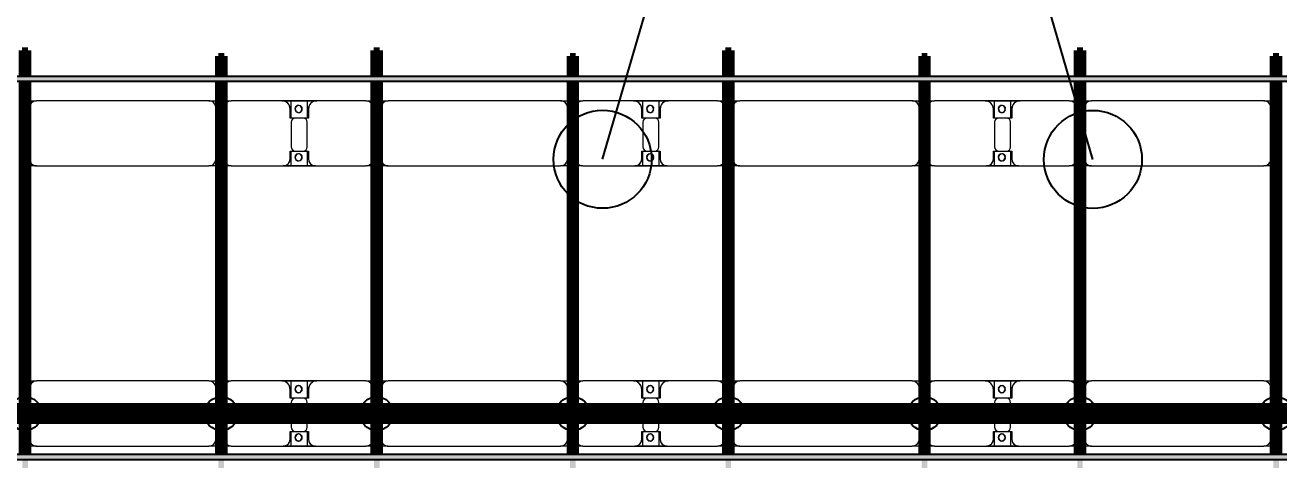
# Model space of a CAD drawing. Header units: millimetres. Extents: x -268744 to 115753, y -96240 to -10461.
# Drawn here: x -149299 to -140349, y -22647 to -19543 of the extents above; entities that cross this region are included whole.
import ezdxf

# ---------------------------------------------------------------- set-up
doc = ezdxf.new("R2010")
doc.units = ezdxf.units.MM
for name, color, linetype, lineweight in [('A-ANNO-DIMS', 211, 'Continuous', 9), ('A-ANNO-DIMS-900', 211, 'Continuous', 9), ('A-GENM', 13, 'Continuous', 9), ('S-BEAM', 12, 'Continuous', 9)]:
    doc.layers.add(name, color=color, linetype=linetype, lineweight=lineweight)
for name, color, linetype in [('GC-BICH NEO', 6, 'Continuous'), ('GC-DAY NEO', 5, 'Continuous'), ('GC-HOP 40x60 GIA CUONG', 1, 'Continuous')]:
    doc.layers.add(name, color=color, linetype=linetype)
doc.styles.add('Trebuchet MS', font='trebuc.ttf', dxfattribs={"width": 0.8, "height": 2700})
doc.dimstyles.new('Arc_Length_-_3mm_Trebuchet_MS_3', dxfattribs={"dimscale": 304.8, "dimtxt": 2783.567448, "dimasz": 2.952756, "dimexe": 4.429134, "dimexo": 4.429134, "dimgap": 0.885827, "dimtad": 1, "dimdec": 0, "dimrnd": 10, "dimzin": 0, "dimdsep": 46, "dimtxsty": 'Trebuchet MS', "dimblk1": 'OBLIQUE', "dimblk2": 'OBLIQUE', "dimsah": 1, "dimcen": 0.09, "dimdle": 2.952756, "dimazin": 0, "dimtfac": 1, "dimtdec": 4, "dimtix": 1, "dimtmove": 0, "dimatfit": 3, "dimfxl": 1, "dimtvp": 1, "dimtfill": 1, "dimtolj": 1, "dimtzin": 0, "dimarcsym": 2})

# ---------------------------------------------------------------- blocks, each defined once
blk = doc.blocks.new('Dầm C52 - Hộp 40x60-104813-KHUNG KẾT CẤU BÈ PIN 1')
at = {"layer": 'S-BEAM', "lineweight": 25}
blk.add_hatch(color=4, dxfattribs=at).paths.add_polyline_path([(-145811, -20), (145811, -20), (145811, 20), (-145811, 20)])
at = {"layer": 'S-BEAM', "color": 4, "lineweight": 25}
for p, q in [((-145811, 20), (145811, 20)), ((145811, -20), (-145811, -20))]:
    blk.add_line(p, q, dxfattribs=at)
blk = doc.blocks.new('Dầm C52 - Hộp 40x60-V24-KHUNG KẾT CẤU BÈ PIN 1')
at = {"layer": 'S-BEAM', "lineweight": 25}
blk.add_hatch(color=4, dxfattribs=at).paths.add_polyline_path([(-145811, -20), (145811, -20), (145811, 20), (-145811, 20)])
at = {"layer": 'S-BEAM', "color": 4, "lineweight": 25}
for p, q in [((-145811, 20), (145811, 20)), ((145811, -20), (-145811, -20))]:
    blk.add_line(p, q, dxfattribs=at)
blk = doc.blocks.new('Dầm C52 - Dầm C52-V2-KHUNG KẾT CẤU BÈ PIN 1')
at = {"layer": 'S-BEAM', "lineweight": 140}
h = blk.add_hatch(color=1, dxfattribs=at)
h.paths.add_polyline_path([(-25480.9, 20), (-25480.9, -20), (-25440.9, -20), (-25440.9, 20)])
h.paths.add_polyline_path([(-25400.9, 20), (-25400.9, -20), (-19440.9, -20), (-19443, 20), (-24983.5, 20)])
h.paths.add_polyline_path([(-19400.9, 20), (-19400.9, -20), (-13440.9, -20), (-13440.9, 20), (-18519.6, 20)])
h.paths.add_polyline_path([(-13400.9, -20), (-7440.9, -20), (-7440.9, 20), (-13400.9, 20)])
h.paths.add_polyline_path([(-7400.9, 20), (-7400.9, -20), (-1440.9, -20), (-1440.9, 20), (-6515.3, 20)])
h.paths.add_polyline_path([(-1400.9, 20), (-1400.9, -20), (4559.1, -20), (4559.1, 20), (-974.9, 20)])
h.paths.add_polyline_path([(4599.1, -20), (10559.1, -20), (10559.1, 20), (4599.1, 20)])
h.paths.add_polyline_path([(10599.1, -20), (16559.1, -20), (16559.1, 20), (10599.1, 20)])
h.paths.add_polyline_path([(16599.1, 20), (16599.1, -20), (22559.1, -20), (22559.1, 20), (17493.2, 20)])
h.paths.add_polyline_path([(22599.1, 20), (22599.1, -20), (25259.1, -20), (25259.1, 20), (23033.7, 20)])
h.paths.add_polyline_path([(25299.1, -20), (25480.9, -20), (25480.9, 20), (25299.1, 20)])
at = {"layer": 'S-BEAM', "color": 1, "lineweight": 140}
for p, q in [((22599.1, 20), (25259.1, 20)), ((25299.1, 20), (25480.9, 20)), ((25480.9, 20), (25480.9, -20)), ((25259.1, -20), (22599.1, -20)), ((25480.9, -20), (25299.1, -20))]:
    blk.add_line(p, q, dxfattribs=at)
blk = doc.blocks.new('Dầm C52 - Dầm C52-102503-KHUNG KẾT CẤU BÈ PIN 1')
at = {"layer": 'S-BEAM', "lineweight": 140}
h = blk.add_hatch(color=1, dxfattribs=at)
h.paths.add_polyline_path([(-25480.9, 20), (-25480.9, -20), (-25440.9, -20), (-25440.9, 20)])
h.paths.add_polyline_path([(-25400.9, 20), (-25400.9, -20), (-19440.9, -20), (-19443, 20), (-24983.5, 20)])
h.paths.add_polyline_path([(-19400.9, 20), (-19400.9, -20), (-13440.9, -20), (-13440.9, 20), (-17596.2, 20)])
h.paths.add_polyline_path([(-13400.9, -20), (-7440.9, -20), (-7440.9, 20), (-13400.9, 20)])
h.paths.add_polyline_path([(-7400.9, -20), (-1440.9, -20), (-1440.9, 20), (-7400.9, 20)])
h.paths.add_polyline_path([(-1400.9, -20), (4559.1, -20), (4559.1, 20), (-1400.9, 20)])
h.paths.add_polyline_path([(4599.1, -20), (10559.1, -20), (10559.1, 20), (4599.1, 20)])
h.paths.add_polyline_path([(10599.1, 20), (10599.1, -20), (16559.1, -20), (16559.1, 20), (11952.8, 20)])
h.paths.add_polyline_path([(16599.1, -20), (22559.1, -20), (22559.1, 20), (16599.1, 20)])
h.paths.add_polyline_path([(22599.1, -20), (25259.1, -20), (25259.1, 20), (22599.1, 20)])
h.paths.add_polyline_path([(25299.1, -20), (25441.8, -20), (25441.8, 20), (25299.1, 20)])
at = {"layer": 'S-BEAM', "color": 1, "lineweight": 140}
for p, q in [((22599.1, 20), (25259.1, 20)), ((25299.1, 20), (25441.8, 20)), ((25441.8, 20), (25441.8, -20)), ((25259.1, -20), (22599.1, -20)), ((25441.8, -20), (25299.1, -20))]:
    blk.add_line(p, q, dxfattribs=at)
blk = doc.blocks.new('Dai phao do pin - DẢI PHAO ĐỠ PIN-V53-KHUNG KẾT CẤU BÈ PIN 1')
at = {"layer": 'A-GENM', "color": 7}
for p, q in [((31947.6, 241.6), (32009.7, 241.6)), ((31947.6, 241.6), (32009.7, 241.6)), ((31959.7, 191.6), (31959.7, -173.4)), ((33240.3, 241.6), (32009.7, 241.6)), ((33240.3, 241.6), (33307.6, 241.6)), ((33240.3, 241.6), (33307.6, 241.6)), ((33290.3, -173.4), (33290.3, 191.6)), ((33347.6, 241.6), (33399.7, 241.6)), ((33347.6, 241.6), (33399.7, 241.6)), ((33349.7, 191.6), (33349.7, -173.4)), ((33759.7, 241.6), (33399.7, 241.6)), ((33759.7, 241.6), (33942.2, 241.6)), ((33942.2, 241.6), (33759.7, 241.6)), ((33819.7, 118.2), (33819.7, 181.6)), ((33827.8, 241.6), (34010.3, 241.6)), ((33827.8, 116.2), (33827.8, 241.6)), ((34010.3, 241.6), (33827.8, 241.6)), ((33942.2, 241.6), (33942.2, 116.2)), ((33950.3, 181.6), (33950.3, 118.2)), ((34360.3, 241.6), (34010.3, 241.6)), ((34360.3, 241.6), (34417.6, 241.6)), ((34360.3, 241.6), (34417.6, 241.6)), ((34410.3, -173.4), (34410.3, 191.6)), ((34457.6, 241.6), (34519.7, 241.6)), ((34457.6, 241.6), (34519.7, 241.6)), ((34469.7, 191.6), (34469.7, -173.4)), ((35750.3, 241.6), (34519.7, 241.6)), ((35750.3, 241.6), (35817.6, 241.6)), ((35750.3, 241.6), (35817.6, 241.6)), ((35800.3, -173.4), (35800.3, 191.6)), ((35857.6, 241.6), (35909.7, 241.6)), ((35857.6, 241.6), (35909.7, 241.6)), ((35859.7, 191.6), (35859.7, -173.4)), ((36269.7, 241.6), (35909.7, 241.6)), ((36269.7, 241.6), (36452.2, 241.6)), ((36452.2, 241.6), (36269.7, 241.6)), ((36329.7, 118.2), (36329.7, 181.6)), ((36337.8, 241.6), (36520.3, 241.6)), ((36337.8, 116.2), (36337.8, 241.6)), ((36520.3, 241.6), (36337.8, 241.6)), ((36452.2, 241.6), (36452.2, 116.2)), ((36460.3, 181.6), (36460.3, 118.2)), ((36870.3, 241.6), (36520.3, 241.6)), ((36870.3, 241.6), (36927.6, 241.6)), ((36870.3, 241.6), (36927.6, 241.6)), ((36920.3, -173.4), (36920.3, 191.6)), ((36967.6, 241.6), (37029.7, 241.6)), ((36967.6, 241.6), (37029.7, 241.6)), ((36979.7, 191.6), (36979.7, -173.4)), ((38260.3, 241.6), (37029.7, 241.6)), ((38260.3, 241.6), (38327.6, 241.6)), ((38260.3, 241.6), (38327.6, 241.6)), ((38310.3, -173.4), (38310.3, 191.6)), ((38367.6, 241.6), (38419.7, 241.6)), ((38367.6, 241.6), (38419.7, 241.6)), ((38369.7, 191.6), (38369.7, -173.4)), ((38779.7, 241.6), (38419.7, 241.6)), ((38779.7, 241.6), (38962.2, 241.6)), ((38962.2, 241.6), (38779.7, 241.6)), ((38839.7, 118.2), (38839.7, 181.6)), ((38847.8, 241.6), (39030.3, 241.6)), ((38847.8, 116.2), (38847.8, 241.6)), ((39030.3, 241.6), (38847.8, 241.6)), ((38962.2, 241.6), (38962.2, 116.2)), ((38970.3, 181.6), (38970.3, 118.2)), ((39380.3, 241.6), (39030.3, 241.6)), ((39380.3, 241.6), (39437.6, 241.6)), ((39380.3, 241.6), (39437.6, 241.6)), ((39430.3, -173.4), (39430.3, 191.6)), ((39477.6, 241.6), (39539.7, 241.6)), ((39477.6, 241.6), (39539.7, 241.6)), ((39489.7, 191.6), (39489.7, -173.4)), ((40770.3, 241.6), (39539.7, 241.6)), ((40770.3, 241.6), (40837.6, 241.6)), ((40770.3, 241.6), (40837.6, 241.6)), ((40820.3, -173.4), (40820.3, 191.6)), ((33912.2, 118.2), (33819.7, 118.2)), ((33950.3, 118.2), (33857.8, 118.2)), ((36422.2, 118.2), (36329.7, 118.2)), ((36460.3, 118.2), (36367.8, 118.2)), ((38932.2, 118.2), (38839.7, 118.2)), ((38970.3, 118.2), (38877.8, 118.2)), ((33827.8, 88.2), (33827.8, -88.2)), ((33942.2, -88.2), (33942.2, 88.2)), ((36337.8, 88.2), (36337.8, -88.2)), ((36452.2, -88.2), (36452.2, 88.2)), ((38847.8, 88.2), (38847.8, -88.2)), ((38962.2, -88.2), (38962.2, 88.2)), ((33819.7, -173.4), (33819.7, -118.2)), ((33819.7, -118.2), (33912.2, -118.2)), ((33827.8, -223.4), (33827.8, -116.2)), ((33857.8, -118.2), (33950.3, -118.2)), ((33942.2, -116.2), (33942.2, -223.4)), ((33950.3, -118.2), (33950.3, -173.4)), ((36329.7, -173.4), (36329.7, -118.2)), ((36329.7, -118.2), (36422.2, -118.2)), ((36337.8, -223.4), (36337.8, -116.2)), ((36367.8, -118.2), (36460.3, -118.2)), ((36452.2, -116.2), (36452.2, -223.4)), ((36460.3, -118.2), (36460.3, -173.4)), ((38839.7, -173.4), (38839.7, -118.2)), ((38839.7, -118.2), (38932.2, -118.2)), ((38847.8, -223.4), (38847.8, -116.2)), ((38877.8, -118.2), (38970.3, -118.2)), ((38962.2, -116.2), (38962.2, -223.4)), ((38970.3, -118.2), (38970.3, -173.4)), ((32009.7, -223.4), (31947.6, -223.4)), ((32009.7, -223.4), (31947.6, -223.4)), ((32009.7, -223.4), (33240.3, -223.4)), ((33307.6, -223.4), (33240.3, -223.4)), ((33307.6, -223.4), (33240.3, -223.4)), ((33399.7, -223.4), (33347.6, -223.4)), ((33399.7, -223.4), (33347.6, -223.4)), ((33399.7, -223.4), (33769.7, -223.4)), ((33942.2, -223.4), (33769.7, -223.4)), ((33769.7, -223.4), (33942.2, -223.4)), ((34000.3, -223.4), (33827.8, -223.4)), ((33827.8, -223.4), (34000.3, -223.4)), ((34000.3, -223.4), (34360.3, -223.4)), ((34417.6, -223.4), (34360.3, -223.4)), ((34417.6, -223.4), (34360.3, -223.4)), ((34519.7, -223.4), (34457.6, -223.4)), ((34519.7, -223.4), (34457.6, -223.4)), ((34519.7, -223.4), (35750.3, -223.4)), ((35817.6, -223.4), (35750.3, -223.4)), ((35817.6, -223.4), (35750.3, -223.4)), ((35909.7, -223.4), (35857.6, -223.4)), ((35909.7, -223.4), (35857.6, -223.4)), ((35909.7, -223.4), (36279.7, -223.4)), ((36452.2, -223.4), (36279.7, -223.4)), ((36279.7, -223.4), (36452.2, -223.4)), ((36510.3, -223.4), (36337.8, -223.4)), ((36337.8, -223.4), (36510.3, -223.4)), ((36510.3, -223.4), (36870.3, -223.4)), ((36927.6, -223.4), (36870.3, -223.4)), ((36927.6, -223.4), (36870.3, -223.4)), ((37029.7, -223.4), (36967.6, -223.4)), ((37029.7, -223.4), (36967.6, -223.4)), ((37029.7, -223.4), (38260.3, -223.4)), ((38327.6, -223.4), (38260.3, -223.4)), ((38327.6, -223.4), (38260.3, -223.4)), ((38419.7, -223.4), (38367.6, -223.4)), ((38419.7, -223.4), (38367.6, -223.4)), ((38419.7, -223.4), (38789.7, -223.4)), ((38962.2, -223.4), (38789.7, -223.4)), ((38789.7, -223.4), (38962.2, -223.4)), ((39020.3, -223.4), (38847.8, -223.4)), ((38847.8, -223.4), (39020.3, -223.4)), ((39020.3, -223.4), (39380.3, -223.4)), ((39437.6, -223.4), (39380.3, -223.4)), ((39437.6, -223.4), (39380.3, -223.4)), ((39539.7, -223.4), (39477.6, -223.4)), ((39539.7, -223.4), (39477.6, -223.4)), ((39539.7, -223.4), (40770.3, -223.4)), ((40837.6, -223.4), (40770.3, -223.4)), ((40837.6, -223.4), (40770.3, -223.4))]:
    blk.add_line(p, q, dxfattribs=at)
for centre, radius, start, end in [((32009.7, 191.6), 50, 90, 180), ((32009.7, 191.6), 50, 150, 180), ((32009.7, 191.6), 50, 105, 135), ((33240.3, 191.6), 50, 360, 90), ((33240.3, 191.6), 50, 60, 90), ((33240.3, 191.6), 50, 15, 30), ((33399.7, 191.6), 50, 90, 180), ((33399.7, 191.6), 50, 105, 180), ((33759.7, 181.6), 60, 360, 90), ((33759.7, 181.6), 60, 360, 60), ((33878.6, 183.2), 25, 360, 180), ((33878.6, 183.2), 25, 180, 0), ((33878.6, 183.2), 25, 0, 165), ((33881.4, 183.2), 25, 0, 180), ((33881.4, 183.2), 25, 90, 180), ((33881.4, 183.2), 25, 180, 360), ((33881.4, 183.2), 25, 180, 300), ((33878.6, 183.2), 25, 210, 0), ((33881.4, 183.2), 25, 15, 75), ((34010.3, 181.6), 60, 90, 180), ((34010.3, 181.6), 60, 120, 180), ((34360.3, 191.6), 50, 0, 90), ((34360.3, 191.6), 50, 0, 75), ((34519.7, 191.6), 50, 90, 180), ((34519.7, 191.6), 50, 150, 180), ((34519.7, 191.6), 50, 105, 135), ((35750.3, 191.6), 50, 360, 90), ((35750.3, 191.6), 50, 60, 90), ((35750.3, 191.6), 50, 15, 30), ((35909.7, 191.6), 50, 90, 180), ((35909.7, 191.6), 50, 105, 180), ((36269.7, 181.6), 60, 360, 90), ((36269.7, 181.6), 60, 360, 60), ((36388.6, 183.2), 25, 360, 180), ((36388.6, 183.2), 25, 180, 0), ((36388.6, 183.2), 25, 0, 165), ((36391.4, 183.2), 25, 0, 180), ((36391.4, 183.2), 25, 90, 180), ((36391.4, 183.2), 25, 180, 0), ((36391.4, 183.2), 25, 180, 300), ((36388.6, 183.2), 25, 210, 0), ((36391.4, 183.2), 25, 15, 75), ((36520.3, 181.6), 60, 90, 180), ((36520.3, 181.6), 60, 120, 180), ((36870.3, 191.6), 50, 360, 90), ((36870.3, 191.6), 50, 360, 75), ((37029.7, 191.6), 50, 90, 180), ((37029.7, 191.6), 50, 150, 180), ((37029.7, 191.6), 50, 105, 135), ((38260.3, 191.6), 50, 0, 90), ((38260.3, 191.6), 50, 60, 90), ((38260.3, 191.6), 50, 15, 30), ((38419.7, 191.6), 50, 90, 180), ((38419.7, 191.6), 50, 105, 180), ((38779.7, 181.6), 60, 360, 90), ((38779.7, 181.6), 60, 360, 60), ((38898.6, 183.2), 25, 360, 180), ((38898.6, 183.2), 25, 180, 0), ((38898.6, 183.2), 25, 0, 165), ((38901.4, 183.2), 25, 360, 180), ((38901.4, 183.2), 25, 90, 180), ((38901.4, 183.2), 25, 180, 360), ((38901.4, 183.2), 25, 180, 300), ((38898.6, 183.2), 25, 210, 0), ((38901.4, 183.2), 25, 15, 75), ((39030.3, 181.6), 60, 90, 180), ((39030.3, 181.6), 60, 120, 180), ((39380.3, 191.6), 50, 0, 90), ((39380.3, 191.6), 50, 0, 75), ((39539.7, 191.6), 50, 90, 180), ((39539.7, 191.6), 50, 150, 180), ((39539.7, 191.6), 50, 105, 135), ((40770.3, 191.6), 50, 0, 90), ((40770.3, 191.6), 50, 60, 90), ((40770.3, 191.6), 50, 15, 30), ((33857.8, 88.2), 30, 90, 180), ((33881.4, 183.2), 25, 330, 345), ((33912.2, 88.2), 30, 0, 90), ((36367.8, 88.2), 30, 90, 180), ((36391.4, 183.2), 25, 330, 345), ((36422.2, 88.2), 30, 0, 90), ((38877.8, 88.2), 30, 90, 180), ((38901.4, 183.2), 25, 330, 345), ((38932.2, 88.2), 30, 0, 90), ((33857.8, -88.2), 30, 180, 270), ((33912.2, -88.2), 30, 270, 0), ((36367.8, -88.2), 30, 180, 270), ((36422.2, -88.2), 30, 270, 0), ((38877.8, -88.2), 30, 180, 270), ((38932.2, -88.2), 30, 270, 0), ((32009.7, -173.4), 50, 180, 270), ((32009.7, -173.4), 50, 180, 210), ((33240.3, -173.4), 50, 270, 360), ((33240.3, -173.4), 50, 330, 360), ((33399.7, -173.4), 50, 180, 270), ((33399.7, -173.4), 50, 180, 255), ((33769.7, -173.4), 50, 270, 0), ((33769.7, -173.4), 50, 285, 0), ((33878.6, -161.8), 25, 0, 180), ((33878.6, -161.8), 25, 180, 0), ((33878.6, -161.8), 25, 105, 165), ((33878.6, -161.8), 25, 195, 0), ((33881.4, -161.8), 25, 0, 180), ((33881.4, -161.8), 25, 105, 180), ((33881.4, -161.8), 25, 180, 0), ((33881.4, -161.8), 25, 180, 270), ((33878.6, -161.8), 25, 0, 75), ((33881.4, -161.8), 25, 15, 75), ((33881.4, -161.8), 25, 285, 345), ((34000.3, -173.4), 50, 180, 270), ((34000.3, -173.4), 50, 180, 255), ((34360.3, -173.4), 50, 270, 0), ((34360.3, -173.4), 50, 285, 0), ((34519.7, -173.4), 50, 180, 270), ((34519.7, -173.4), 50, 180, 210), ((35750.3, -173.4), 50, 270, 360), ((35750.3, -173.4), 50, 330, 360), ((35909.7, -173.4), 50, 180, 270), ((35909.7, -173.4), 50, 180, 255), ((36279.7, -173.4), 50, 270, 0), ((36279.7, -173.4), 50, 285, 0), ((36388.6, -161.8), 25, 360, 180), ((36388.6, -161.8), 25, 180, 0), ((36388.6, -161.8), 25, 105, 165), ((36388.6, -161.8), 25, 195, 0), ((36391.4, -161.8), 25, 360, 180), ((36391.4, -161.8), 25, 105, 180), ((36391.4, -161.8), 25, 180, 0), ((36391.4, -161.8), 25, 180, 270), ((36388.6, -161.8), 25, 0, 75), ((36391.4, -161.8), 25, 15, 75), ((36391.4, -161.8), 25, 285, 345), ((36510.3, -173.4), 50, 180, 270), ((36510.3, -173.4), 50, 180, 255), ((36870.3, -173.4), 50, 270, 360), ((36870.3, -173.4), 50, 285, 360), ((37029.7, -173.4), 50, 180, 270), ((37029.7, -173.4), 50, 180, 210), ((38260.3, -173.4), 50, 270, 0), ((38260.3, -173.4), 50, 330, 360), ((38419.7, -173.4), 50, 180, 270), ((38419.7, -173.4), 50, 180, 255), ((38789.7, -173.4), 50, 270, 360), ((38789.7, -173.4), 50, 285, 360), ((38898.6, -161.8), 25, 0, 180), ((38898.6, -161.8), 25, 180, 0), ((38898.6, -161.8), 25, 105, 165), ((38898.6, -161.8), 25, 195, 0), ((38901.4, -161.8), 25, 360, 180), ((38901.4, -161.8), 25, 105, 180), ((38901.4, -161.8), 25, 180, 0), ((38901.4, -161.8), 25, 180, 270), ((38898.6, -161.8), 25, 0, 75), ((38901.4, -161.8), 25, 15, 75), ((38901.4, -161.8), 25, 285, 345), ((39020.3, -173.4), 50, 180, 270), ((39020.3, -173.4), 50, 180, 255), ((39380.3, -173.4), 50, 270, 0), ((39380.3, -173.4), 50, 285, 0), ((39539.7, -173.4), 50, 180, 270), ((39539.7, -173.4), 50, 180, 210), ((40770.3, -173.4), 50, 270, 360), ((40770.3, -173.4), 50, 330, 360), ((32009.7, -173.4), 50, 240, 270), ((33240.3, -173.4), 50, 285, 300), ((34519.7, -173.4), 50, 240, 270), ((35750.3, -173.4), 50, 285, 300), ((37029.7, -173.4), 50, 240, 270), ((38260.3, -173.4), 50, 285, 300), ((39539.7, -173.4), 50, 240, 270), ((40770.3, -173.4), 50, 285, 300)]:
    blk.add_arc(centre, radius, start, end, dxfattribs=at)
blk = doc.blocks.new('Dai phao do pin - DẢI PHAO ĐỠ PIN-V54-KHUNG KẾT CẤU BÈ PIN 1')
at = {"layer": 'A-GENM', "color": 7}
for p, q in [((31947.6, 241.6), (32009.7, 241.6)), ((31947.6, 241.6), (32009.7, 241.6)), ((31959.7, 191.6), (31959.7, -173.4)), ((33240.3, 241.6), (32009.7, 241.6)), ((33240.3, 241.6), (33307.6, 241.6)), ((33240.3, 241.6), (33307.6, 241.6)), ((33290.3, -173.4), (33290.3, 191.6)), ((33347.6, 241.6), (33399.7, 241.6)), ((33347.6, 241.6), (33399.7, 241.6)), ((33349.7, 191.6), (33349.7, -173.4)), ((33759.7, 241.6), (33399.7, 241.6)), ((33759.7, 241.6), (33942.2, 241.6)), ((33942.2, 241.6), (33759.7, 241.6)), ((33819.7, 118.2), (33819.7, 181.6)), ((33827.8, 241.6), (34010.3, 241.6)), ((33827.8, 116.2), (33827.8, 241.6)), ((34010.3, 241.6), (33827.8, 241.6)), ((33942.2, 241.6), (33942.2, 116.2)), ((33950.3, 181.6), (33950.3, 118.2)), ((34360.3, 241.6), (34010.3, 241.6)), ((34360.3, 241.6), (34417.6, 241.6)), ((34360.3, 241.6), (34417.6, 241.6)), ((34410.3, -173.4), (34410.3, 191.6)), ((34457.6, 241.6), (34519.7, 241.6)), ((34457.6, 241.6), (34519.7, 241.6)), ((34469.7, 191.6), (34469.7, -173.4)), ((35750.3, 241.6), (34519.7, 241.6)), ((35750.3, 241.6), (35817.6, 241.6)), ((35750.3, 241.6), (35817.6, 241.6)), ((35800.3, -173.4), (35800.3, 191.6)), ((35857.6, 241.6), (35909.7, 241.6)), ((35857.6, 241.6), (35909.7, 241.6)), ((35859.7, 191.6), (35859.7, -173.4)), ((36269.7, 241.6), (35909.7, 241.6)), ((36269.7, 241.6), (36452.2, 241.6)), ((36452.2, 241.6), (36269.7, 241.6)), ((36329.7, 118.2), (36329.7, 181.6)), ((36337.8, 241.6), (36520.3, 241.6)), ((36337.8, 116.2), (36337.8, 241.6)), ((36520.3, 241.6), (36337.8, 241.6)), ((36452.2, 241.6), (36452.2, 116.2)), ((36460.3, 181.6), (36460.3, 118.2)), ((36870.3, 241.6), (36520.3, 241.6)), ((36870.3, 241.6), (36927.6, 241.6)), ((36870.3, 241.6), (36927.6, 241.6)), ((36920.3, -173.4), (36920.3, 191.6)), ((36967.6, 241.6), (37029.7, 241.6)), ((36967.6, 241.6), (37029.7, 241.6)), ((36979.7, 191.6), (36979.7, -173.4)), ((38260.3, 241.6), (37029.7, 241.6)), ((38260.3, 241.6), (38327.6, 241.6)), ((38260.3, 241.6), (38327.6, 241.6)), ((38310.3, -173.4), (38310.3, 191.6)), ((38367.6, 241.6), (38419.7, 241.6)), ((38367.6, 241.6), (38419.7, 241.6)), ((38369.7, 191.6), (38369.7, -173.4)), ((38779.7, 241.6), (38419.7, 241.6)), ((38779.7, 241.6), (38962.2, 241.6)), ((38962.2, 241.6), (38779.7, 241.6)), ((38839.7, 118.2), (38839.7, 181.6)), ((38847.8, 241.6), (39030.3, 241.6)), ((38847.8, 116.2), (38847.8, 241.6)), ((39030.3, 241.6), (38847.8, 241.6)), ((38962.2, 241.6), (38962.2, 116.2)), ((38970.3, 181.6), (38970.3, 118.2)), ((39380.3, 241.6), (39030.3, 241.6)), ((39380.3, 241.6), (39437.6, 241.6)), ((39380.3, 241.6), (39437.6, 241.6)), ((39430.3, -173.4), (39430.3, 191.6)), ((39477.6, 241.6), (39539.7, 241.6)), ((39477.6, 241.6), (39539.7, 241.6)), ((39489.7, 191.6), (39489.7, -173.4)), ((40770.3, 241.6), (39539.7, 241.6)), ((40770.3, 241.6), (40837.6, 241.6)), ((40770.3, 241.6), (40837.6, 241.6)), ((40820.3, -173.4), (40820.3, 191.6)), ((33912.2, 118.2), (33819.7, 118.2)), ((33950.3, 118.2), (33857.8, 118.2)), ((36422.2, 118.2), (36329.7, 118.2)), ((36460.3, 118.2), (36367.8, 118.2)), ((38932.2, 118.2), (38839.7, 118.2)), ((38970.3, 118.2), (38877.8, 118.2)), ((33827.8, 88.2), (33827.8, -88.2)), ((33942.2, -88.2), (33942.2, 88.2)), ((36337.8, 88.2), (36337.8, -88.2)), ((36452.2, -88.2), (36452.2, 88.2)), ((38847.8, 88.2), (38847.8, -88.2)), ((38962.2, -88.2), (38962.2, 88.2)), ((33819.7, -173.4), (33819.7, -118.2)), ((33819.7, -118.2), (33912.2, -118.2)), ((33827.8, -223.4), (33827.8, -116.2)), ((33857.8, -118.2), (33950.3, -118.2)), ((33942.2, -116.2), (33942.2, -223.4)), ((33950.3, -118.2), (33950.3, -173.4)), ((36329.7, -173.4), (36329.7, -118.2)), ((36329.7, -118.2), (36422.2, -118.2)), ((36337.8, -223.4), (36337.8, -116.2)), ((36367.8, -118.2), (36460.3, -118.2)), ((36452.2, -116.2), (36452.2, -223.4)), ((36460.3, -118.2), (36460.3, -173.4)), ((38839.7, -173.4), (38839.7, -118.2)), ((38839.7, -118.2), (38932.2, -118.2)), ((38847.8, -223.4), (38847.8, -116.2)), ((38877.8, -118.2), (38970.3, -118.2)), ((38962.2, -116.2), (38962.2, -223.4)), ((38970.3, -118.2), (38970.3, -173.4)), ((32009.7, -223.4), (31947.6, -223.4)), ((32009.7, -223.4), (31947.6, -223.4)), ((32009.7, -223.4), (33240.3, -223.4)), ((33307.6, -223.4), (33240.3, -223.4)), ((33307.6, -223.4), (33240.3, -223.4)), ((33399.7, -223.4), (33347.6, -223.4)), ((33399.7, -223.4), (33347.6, -223.4)), ((33399.7, -223.4), (33769.7, -223.4)), ((33942.2, -223.4), (33769.7, -223.4)), ((33769.7, -223.4), (33942.2, -223.4)), ((34000.3, -223.4), (33827.8, -223.4)), ((33827.8, -223.4), (34000.3, -223.4)), ((34000.3, -223.4), (34360.3, -223.4)), ((34417.6, -223.4), (34360.3, -223.4)), ((34417.6, -223.4), (34360.3, -223.4)), ((34519.7, -223.4), (34457.6, -223.4)), ((34519.7, -223.4), (34457.6, -223.4)), ((34519.7, -223.4), (35750.3, -223.4)), ((35817.6, -223.4), (35750.3, -223.4)), ((35817.6, -223.4), (35750.3, -223.4)), ((35909.7, -223.4), (35857.6, -223.4)), ((35909.7, -223.4), (35857.6, -223.4)), ((35909.7, -223.4), (36279.7, -223.4)), ((36452.2, -223.4), (36279.7, -223.4)), ((36279.7, -223.4), (36452.2, -223.4)), ((36510.3, -223.4), (36337.8, -223.4)), ((36337.8, -223.4), (36510.3, -223.4)), ((36510.3, -223.4), (36870.3, -223.4)), ((36927.6, -223.4), (36870.3, -223.4)), ((36927.6, -223.4), (36870.3, -223.4)), ((37029.7, -223.4), (36967.6, -223.4)), ((37029.7, -223.4), (36967.6, -223.4)), ((37029.7, -223.4), (38260.3, -223.4)), ((38327.6, -223.4), (38260.3, -223.4)), ((38327.6, -223.4), (38260.3, -223.4)), ((38419.7, -223.4), (38367.6, -223.4)), ((38419.7, -223.4), (38367.6, -223.4)), ((38419.7, -223.4), (38789.7, -223.4)), ((38962.2, -223.4), (38789.7, -223.4)), ((38789.7, -223.4), (38962.2, -223.4)), ((39020.3, -223.4), (38847.8, -223.4)), ((38847.8, -223.4), (39020.3, -223.4)), ((39020.3, -223.4), (39380.3, -223.4)), ((39437.6, -223.4), (39380.3, -223.4)), ((39437.6, -223.4), (39380.3, -223.4)), ((39539.7, -223.4), (39477.6, -223.4)), ((39539.7, -223.4), (39477.6, -223.4)), ((39539.7, -223.4), (40770.3, -223.4)), ((40837.6, -223.4), (40770.3, -223.4)), ((40837.6, -223.4), (40770.3, -223.4))]:
    blk.add_line(p, q, dxfattribs=at)
for centre, radius, start, end in [((32009.7, 191.6), 50, 90, 180), ((32009.7, 191.6), 50, 150, 180), ((32009.7, 191.6), 50, 105, 135), ((33240.3, 191.6), 50, 360, 90), ((33240.3, 191.6), 50, 60, 90), ((33240.3, 191.6), 50, 15, 30), ((33399.7, 191.6), 50, 90, 180), ((33399.7, 191.6), 50, 105, 180), ((33759.7, 181.6), 60, 360, 90), ((33759.7, 181.6), 60, 360, 60), ((33878.6, 183.2), 25, 360, 180), ((33878.6, 183.2), 25, 180, 0), ((33878.6, 183.2), 25, 0, 165), ((33881.4, 183.2), 25, 0, 180), ((33881.4, 183.2), 25, 90, 180), ((33881.4, 183.2), 25, 180, 360), ((33881.4, 183.2), 25, 180, 300), ((33878.6, 183.2), 25, 210, 0), ((33881.4, 183.2), 25, 15, 75), ((34010.3, 181.6), 60, 90, 180), ((34010.3, 181.6), 60, 120, 180), ((34360.3, 191.6), 50, 0, 90), ((34360.3, 191.6), 50, 0, 75), ((34519.7, 191.6), 50, 90, 180), ((34519.7, 191.6), 50, 150, 180), ((34519.7, 191.6), 50, 105, 135), ((35750.3, 191.6), 50, 360, 90), ((35750.3, 191.6), 50, 60, 90), ((35750.3, 191.6), 50, 15, 30), ((35909.7, 191.6), 50, 90, 180), ((35909.7, 191.6), 50, 105, 180), ((36269.7, 181.6), 60, 360, 90), ((36269.7, 181.6), 60, 360, 60), ((36388.6, 183.2), 25, 360, 180), ((36388.6, 183.2), 25, 180, 0), ((36388.6, 183.2), 25, 0, 165), ((36391.4, 183.2), 25, 0, 180), ((36391.4, 183.2), 25, 90, 180), ((36391.4, 183.2), 25, 180, 0), ((36391.4, 183.2), 25, 180, 300), ((36388.6, 183.2), 25, 210, 0), ((36391.4, 183.2), 25, 15, 75), ((36520.3, 181.6), 60, 90, 180), ((36520.3, 181.6), 60, 120, 180), ((36870.3, 191.6), 50, 360, 90), ((36870.3, 191.6), 50, 360, 75), ((37029.7, 191.6), 50, 90, 180), ((37029.7, 191.6), 50, 150, 180), ((37029.7, 191.6), 50, 105, 135), ((38260.3, 191.6), 50, 0, 90), ((38260.3, 191.6), 50, 60, 90), ((38260.3, 191.6), 50, 15, 30), ((38419.7, 191.6), 50, 90, 180), ((38419.7, 191.6), 50, 105, 180), ((38779.7, 181.6), 60, 360, 90), ((38779.7, 181.6), 60, 360, 60), ((38898.6, 183.2), 25, 360, 180), ((38898.6, 183.2), 25, 180, 0), ((38898.6, 183.2), 25, 0, 165), ((38901.4, 183.2), 25, 360, 180), ((38901.4, 183.2), 25, 90, 180), ((38901.4, 183.2), 25, 180, 360), ((38901.4, 183.2), 25, 180, 300), ((38898.6, 183.2), 25, 210, 0), ((38901.4, 183.2), 25, 15, 75), ((39030.3, 181.6), 60, 90, 180), ((39030.3, 181.6), 60, 120, 180), ((39380.3, 191.6), 50, 0, 90), ((39380.3, 191.6), 50, 0, 75), ((39539.7, 191.6), 50, 90, 180), ((39539.7, 191.6), 50, 150, 180), ((39539.7, 191.6), 50, 105, 135), ((40770.3, 191.6), 50, 0, 90), ((40770.3, 191.6), 50, 60, 90), ((40770.3, 191.6), 50, 15, 30), ((33857.8, 88.2), 30, 90, 180), ((33881.4, 183.2), 25, 330, 345), ((33912.2, 88.2), 30, 0, 90), ((36367.8, 88.2), 30, 90, 180), ((36391.4, 183.2), 25, 330, 345), ((36422.2, 88.2), 30, 0, 90), ((38877.8, 88.2), 30, 90, 180), ((38901.4, 183.2), 25, 330, 345), ((38932.2, 88.2), 30, 0, 90), ((33857.8, -88.2), 30, 180, 270), ((33912.2, -88.2), 30, 270, 0), ((36367.8, -88.2), 30, 180, 270), ((36422.2, -88.2), 30, 270, 0), ((38877.8, -88.2), 30, 180, 270), ((38932.2, -88.2), 30, 270, 0), ((32009.7, -173.4), 50, 180, 270), ((32009.7, -173.4), 50, 180, 210), ((33240.3, -173.4), 50, 270, 360), ((33240.3, -173.4), 50, 330, 360), ((33399.7, -173.4), 50, 180, 270), ((33399.7, -173.4), 50, 180, 255), ((33769.7, -173.4), 50, 270, 0), ((33769.7, -173.4), 50, 285, 0), ((33878.6, -161.8), 25, 0, 180), ((33878.6, -161.8), 25, 180, 0), ((33878.6, -161.8), 25, 105, 165), ((33878.6, -161.8), 25, 195, 0), ((33881.4, -161.8), 25, 0, 180), ((33881.4, -161.8), 25, 105, 180), ((33881.4, -161.8), 25, 180, 0), ((33881.4, -161.8), 25, 180, 270), ((33878.6, -161.8), 25, 0, 75), ((33881.4, -161.8), 25, 15, 75), ((33881.4, -161.8), 25, 285, 345), ((34000.3, -173.4), 50, 180, 270), ((34000.3, -173.4), 50, 180, 255), ((34360.3, -173.4), 50, 270, 0), ((34360.3, -173.4), 50, 285, 0), ((34519.7, -173.4), 50, 180, 270), ((34519.7, -173.4), 50, 180, 210), ((35750.3, -173.4), 50, 270, 360), ((35750.3, -173.4), 50, 330, 360), ((35909.7, -173.4), 50, 180, 270), ((35909.7, -173.4), 50, 180, 255), ((36279.7, -173.4), 50, 270, 0), ((36279.7, -173.4), 50, 285, 0), ((36388.6, -161.8), 25, 360, 180), ((36388.6, -161.8), 25, 180, 0), ((36388.6, -161.8), 25, 105, 165), ((36388.6, -161.8), 25, 195, 0), ((36391.4, -161.8), 25, 360, 180), ((36391.4, -161.8), 25, 105, 180), ((36391.4, -161.8), 25, 180, 0), ((36391.4, -161.8), 25, 180, 270), ((36388.6, -161.8), 25, 0, 75), ((36391.4, -161.8), 25, 15, 75), ((36391.4, -161.8), 25, 285, 345), ((36510.3, -173.4), 50, 180, 270), ((36510.3, -173.4), 50, 180, 255), ((36870.3, -173.4), 50, 270, 360), ((36870.3, -173.4), 50, 285, 360), ((37029.7, -173.4), 50, 180, 270), ((37029.7, -173.4), 50, 180, 210), ((38260.3, -173.4), 50, 270, 0), ((38260.3, -173.4), 50, 330, 360), ((38419.7, -173.4), 50, 180, 270), ((38419.7, -173.4), 50, 180, 255), ((38789.7, -173.4), 50, 270, 360), ((38789.7, -173.4), 50, 285, 360), ((38898.6, -161.8), 25, 0, 180), ((38898.6, -161.8), 25, 180, 0), ((38898.6, -161.8), 25, 105, 165), ((38898.6, -161.8), 25, 195, 0), ((38901.4, -161.8), 25, 360, 180), ((38901.4, -161.8), 25, 105, 180), ((38901.4, -161.8), 25, 180, 0), ((38901.4, -161.8), 25, 180, 270), ((38898.6, -161.8), 25, 0, 75), ((38901.4, -161.8), 25, 15, 75), ((38901.4, -161.8), 25, 285, 345), ((39020.3, -173.4), 50, 180, 270), ((39020.3, -173.4), 50, 180, 255), ((39380.3, -173.4), 50, 270, 0), ((39380.3, -173.4), 50, 285, 0), ((39539.7, -173.4), 50, 180, 270), ((39539.7, -173.4), 50, 180, 210), ((40770.3, -173.4), 50, 270, 360), ((40770.3, -173.4), 50, 330, 360), ((32009.7, -173.4), 50, 240, 270), ((33240.3, -173.4), 50, 285, 300), ((34519.7, -173.4), 50, 240, 270), ((35750.3, -173.4), 50, 285, 300), ((37029.7, -173.4), 50, 240, 270), ((38260.3, -173.4), 50, 285, 300), ((39539.7, -173.4), 50, 240, 270), ((40770.3, -173.4), 50, 285, 300)]:
    blk.add_arc(centre, radius, start, end, dxfattribs=at)
blk = doc.blocks.new('Dầm C52 - Dầm C52-102502-KHUNG KẾT CẤU BÈ PIN 1')
at = {"layer": 'S-BEAM', "lineweight": 140}
h = blk.add_hatch(color=1, dxfattribs=at)
h.paths.add_polyline_path([(-25480.9, 20), (-25480.9, -20), (-25440.9, -20), (-25440.9, 20)])
h.paths.add_polyline_path([(-25400.9, 20), (-25400.9, -20), (-19440.9, -20), (-19443, 20), (-24983.5, 20)])
h.paths.add_polyline_path([(-19400.9, 20), (-19400.9, -20), (-13440.9, -20), (-13440.9, 20), (-18981.3, 20)])
h.paths.add_polyline_path([(-13400.9, -20), (-7440.9, -20), (-7440.9, 20), (-13400.9, 20)])
h.paths.add_polyline_path([(-7400.9, -20), (-1440.9, -20), (-1440.9, 20), (-7400.9, 20)])
h.paths.add_polyline_path([(-1400.9, -20), (4559.1, -20), (4559.1, 20), (-1400.9, 20)])
h.paths.add_polyline_path([(4599.1, 20), (4599.1, -20), (10559.1, -20), (10559.1, 20), (5027.2, 20)])
h.paths.add_polyline_path([(10599.1, -20), (16559.1, -20), (16559.1, 20), (10599.1, 20)])
h.paths.add_polyline_path([(16599.1, 20), (16599.1, -20), (22559.1, -20), (22559.1, 20), (17031.5, 20)])
h.paths.add_polyline_path([(22599.1, -20), (25259.1, -20), (25259.1, 20), (22599.1, 20)])
h.paths.add_polyline_path([(25299.1, -20), (25480.9, -20), (25480.9, 20), (25299.1, 20)])
at = {"layer": 'S-BEAM', "color": 1, "lineweight": 140}
for p, q in [((22599.1, 20), (25259.1, 20)), ((25299.1, 20), (25480.9, 20)), ((25480.9, 20), (25480.9, -20)), ((25259.1, -20), (22599.1, -20)), ((25480.9, -20), (25299.1, -20))]:
    blk.add_line(p, q, dxfattribs=at)
blk = doc.blocks.new('be pin 1_rvt-1-KHUNG KẾT CẤU BÈ PIN 1')
at = {"layer": 'A-GENM', "lineweight": 9}
for name, p in [('Dai phao do pin - DẢI PHAO ĐỠ PIN-V54-KHUNG KẾT CẤU BÈ PIN 1', (-181226.8, -20324.7)), ('Dai phao do pin - DẢI PHAO ĐỠ PIN-V53-KHUNG KẾT CẤU BÈ PIN 1', (-181226.8, -22324.7))]:
    blk.add_blockref(name, p, dxfattribs=at)
at = {"layer": 'S-BEAM', "lineweight": 9, "rotation": 90.00000000032618}
for name, p in [('Dầm C52 - Dầm C52-V2-KHUNG KẾT CẤU BÈ PIN 1', (-149299.1, -45205.6)), ('Dầm C52 - Dầm C52-102503-KHUNG KẾT CẤU BÈ PIN 1', (-147899.1, -45205.6)), ('Dầm C52 - Dầm C52-102502-KHUNG KẾT CẤU BÈ PIN 1', (-146789.1, -45205.6)), ('Dầm C52 - Dầm C52-102503-KHUNG KẾT CẤU BÈ PIN 1', (-145389.1, -45205.6)), ('Dầm C52 - Dầm C52-V2-KHUNG KẾT CẤU BÈ PIN 1', (-144279.1, -45205.6)), ('Dầm C52 - Dầm C52-102503-KHUNG KẾT CẤU BÈ PIN 1', (-142879.1, -45205.6)), ('Dầm C52 - Dầm C52-V2-KHUNG KẾT CẤU BÈ PIN 1', (-141769.1, -45205.6)), ('Dầm C52 - Dầm C52-102503-KHUNG KẾT CẤU BÈ PIN 1', (-140369.1, -45205.6))]:
    blk.add_blockref(name, p, dxfattribs=at)
at = {"layer": 'S-BEAM', "lineweight": 9}
for name, p in [('Dầm C52 - Hộp 40x60-V24-KHUNG KẾT CẤU BÈ PIN 1', (-110896.7, -19926.5)), ('Dầm C52 - Hộp 40x60-104813-KHUNG KẾT CẤU BÈ PIN 1', (-110896.7, -22626.5))]:
    blk.add_blockref(name, p, dxfattribs=at)
blk = doc.blocks.new('DIMBLOCK3-KHUNG KẾT CẤU BÈ PIN 1')
at = {"layer": 'A-ANNO-DIMS-900', "transparency": 16777216}
for p, q in [((-183734, -14861.3), (-183734, -13511.3)), ((-110909, -14861.3), (-110909, -13511.3)), ((-183734, -14861.3), (-110909, -14861.3)), ((-183734, -14861.3), (-183734, -18738.1)), ((-110909, -14861.3), (-110909, -18738.1))]:
    blk.add_line(p, q, dxfattribs=at)
at = {"layer": 'A-ANNO-DIMS-900', "lineweight": 70, "transparency": 16777216}
for p, q in [((-183734, -14861.3), (-183284, -14411.3)), ((-110909, -14861.3), (-110459, -14411.3)), ((-183734, -14861.3), (-184184, -15311.3)), ((-110909, -14861.3), (-111359, -15311.3))]:
    blk.add_line(p, q, dxfattribs=at)
at = {"layer": 'A-ANNO-DIMS-900', "color": 0, "transparency": 16777216, "insert": (-150859.9, -11136.4), "char_height": 2700, "width": 8492.24, "attachment_point": 1, "line_spacing_factor": 1.048425, "style": 'Trebuchet MS', "bg_fill": 3, "box_fill_scale": 1.25, "bg_fill_color": 256, "bg_fill_true_color": 13158600, "bg_fill_transparency": 0}
blk.add_mtext('72830', dxfattribs=at)
blk = doc.blocks.new('_Oblique')
at = {"color": 0, "linetype": 'ByBlock', "lineweight": -2}
blk.add_line((-0.5, -0.5), (0.5, 0.5), dxfattribs=at)

msp = doc.modelspace()

# ---------------------------------------------------------------- linework, layer by layer
at = {"layer": 'GC-BICH NEO'}
for centre in [(-145177, -20500.6), (-141677, -20501.4)]:
    msp.add_circle(centre, 350, dxfattribs=at)
at = {"layer": 'GC-HOP 40x60 GIA CUONG', "const_width": 150}
msp.add_lwpolyline([(-150478.1, -22315.6), (-135927, -22315.6)], dxfattribs=at)
at = {"layer": 'GC-HOP 40x60 GIA CUONG'}
for centre in [(-149299.1, -22315.6), (-147899.1, -22315.6), (-146789.1, -22315.6), (-145389.1, -22315.6), (-144279.1, -22315.6), (-142879.1, -22315.6), (-141769.1, -22315.6), (-140369.1, -22315.6)]:
    msp.add_circle(centre, 120, dxfattribs=at)

# ---------------------------------------------------------------- block references
at = {"lineweight": 5}
msp.add_blockref('be pin 1_rvt-1-KHUNG KẾT CẤU BÈ PIN 1', (0, 0), dxfattribs=at)

# ---------------------------------------------------------------- next in the draw order: dimensions: what is measured, and where the dimension line sits
at = {"layer": 'A-ANNO-DIMS'}
dim = msp.add_linear_dim(base=(-110909, -14861.3), p1=(-183734, -20088.1), p2=(-110909, -20088.1), angle=0, dimstyle='Arc_Length_-_3mm_Trebuchet_MS_3', override={"dimpost": '<>', "dimfxl": 72825}, dxfattribs=at)
dim.commit()
dim.dimension.update_dxf_attribs({"geometry": 'DIMBLOCK3-KHUNG KẾT CẤU BÈ PIN 1', "text_midpoint": (-147321.5, -13217.6)})

# ---------------------------------------------------------------- next in the draw order: linework, layer by layer
at = {"layer": 'GC-DAY NEO'}
for p, q in [((-145177, -20500.6), (-142932.2, -12822)), ((-141677, -20501.4), (-143908.8, -12819))]:
    msp.add_line(p, q, dxfattribs=at)

doc.saveas('drawing.dxf')
